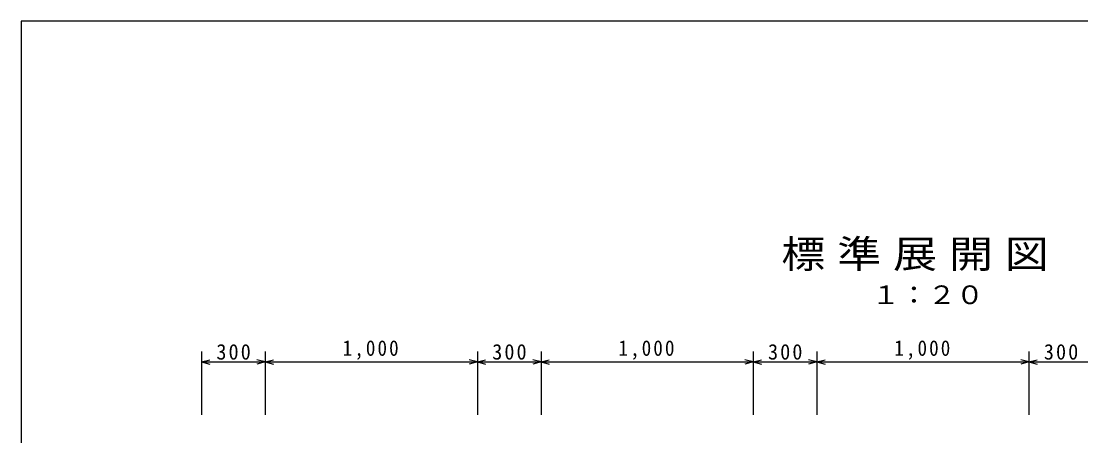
# Model space of a CAD drawing. Units: millimetres at full size, sheet at 1:20; details may follow other scales. Extents: x -7610 to 7610, y -5340 to 5340.
# Drawn here: x -7610 to -2616, y 3385 to 5340 of the extents above; entities that cross this region are included whole.
import ezdxf
from ezdxf.enums import TextEntityAlignment as Align

# ---------------------------------------------------------------- set-up
doc = ezdxf.new("R2010")
doc.units = ezdxf.units.MM
doc.header["$LTSCALE"] = 20
for name, color, linetype in [('0-6_寸法', 7, 'Continuous'), ('0-F_表題', 3, 'Continuous'), ('3-0', 2, 'Continuous')]:
    doc.layers.add(name, color=color, linetype=linetype)
doc.styles.add('HGPｺﾞｼｯｸE', font='')
doc.styles.add('ＭＳ ゴシック', font='')
doc.styles.get('HGPｺﾞｼｯｸE').set_extended_font_data('HGPｺﾞｼｯｸE')
doc.styles.get('ＭＳ ゴシック').set_extended_font_data('MS Gothic')

msp = doc.modelspace()

# ---------------------------------------------------------------- linework, layer by layer
at = {"layer": '0-6_寸法'}
for p, q in [((-6760, 3783.63), (-6760, 3483.63)), ((-6460, 3783.63), (-6460, 3483.63)), ((-5460, 3783.63), (-5460, 3483.63)), ((-5160, 3783.63), (-5160, 3483.63)), ((-4160, 3783.63), (-4160, 3483.63)), ((-3860, 3783.63), (-3860, 3483.63)), ((-2860, 3783.63), (-2860, 3483.63)), ((-6760, 3733.63), (-6721.36, 3743.98)), ((-6760, 3733.63), (-6721.36, 3723.27)), ((-6760, 3733.63), (-6460, 3733.63)), ((-6460, 3733.63), (-6498.64, 3743.98)), ((-6460, 3733.63), (-6498.64, 3723.27)), ((-6460, 3733.63), (-6421.36, 3743.98)), ((-6460, 3733.63), (-5460, 3733.63)), ((-6460, 3733.63), (-6421.36, 3723.27)), ((-5460, 3733.63), (-5498.64, 3743.98)), ((-5460, 3733.63), (-5498.64, 3723.27)), ((-5460, 3733.63), (-5421.36, 3743.98)), ((-5460, 3733.63), (-5421.36, 3723.27)), ((-5160, 3733.63), (-5198.64, 3743.98)), ((-5160, 3733.63), (-5198.64, 3723.27)), ((-5160, 3733.63), (-5121.36, 3743.98)), ((-5160, 3733.63), (-5121.36, 3723.27)), ((-4160, 3733.63), (-4198.64, 3743.98)), ((-4160, 3733.63), (-4198.64, 3723.27)), ((-4160, 3733.63), (-4121.36, 3723.27)), ((-3860, 3733.63), (-3898.64, 3743.98)), ((-3860, 3733.63), (-3898.64, 3723.27)), ((-3860, 3733.63), (-3821.36, 3743.98)), ((-3860, 3733.63), (-3821.36, 3723.27)), ((-2860, 3733.63), (-2898.64, 3743.98)), ((-2860, 3733.63), (-2898.64, 3723.27)), ((-2860, 3733.63), (-2821.36, 3723.27))]:
    msp.add_line(p, q, dxfattribs=at)
for points in [[(-5460, 3733.63), (-5160, 3733.63), (-4160, 3733.63), (-4121.36, 3743.98)], [(-4160, 3733.63), (-3860, 3733.63), (-2860, 3733.63), (-2821.36, 3743.98)], [(-2860, 3733.63), (-2560, 3733.63), (-1560, 3733.63), (-1521.36, 3743.98)]]:
    msp.add_lwpolyline(points, dxfattribs=at)
at = {"layer": '3-0', "color": 1}
msp.add_line((7610, 5340), (-7610, 5340), dxfattribs=at)
msp.add_lwpolyline([(-7610, 5340), (-7610, -5340), (7610, -5340)], dxfattribs=at)

# ---------------------------------------------------------------- texts
at = {"layer": '0-6_寸法', "color": 3, "char_height": 73.31, "attachment_point": 7, "style": 'ＭＳ ゴシック'}
for s, insert in [('\\T1.21;\\W0.95;300', (-6690, 3743.63)), ('\\T1.22;\\W0.9;1,000', (-6095, 3743.63)), ('\\T1.21;\\W0.95;300', (-5390, 3743.63)), ('\\T1.22;\\W0.9;1,000', (-4795, 3743.63)), ('\\T1.21;\\W0.95;300', (-4090, 3743.63)), ('\\T1.22;\\W0.9;1,000', (-3495, 3743.63)), ('\\T1.21;\\W0.95;300', (-2790, 3743.63))]:
    msp.add_mtext(s, dxfattribs=dict(at, insert=insert))
at = {"layer": '0-F_表題', "color": 6, "style": 'HGPｺﾞｼｯｸE', "width": 1.15}
msp.add_text('標 準 展 開 図', height=132, dxfattribs=at).set_placement((-4027.5, 4137.17), align=Align.BOTTOM_LEFT)
at = {"layer": '0-F_表題', "style": 'HGPｺﾞｼｯｸE', "width": 1.1}
msp.add_text('１：２０', height=87.98, dxfattribs=at).set_placement((-3600.53, 3979.95), align=Align.BOTTOM_LEFT)

doc.saveas('drawing.dxf')
